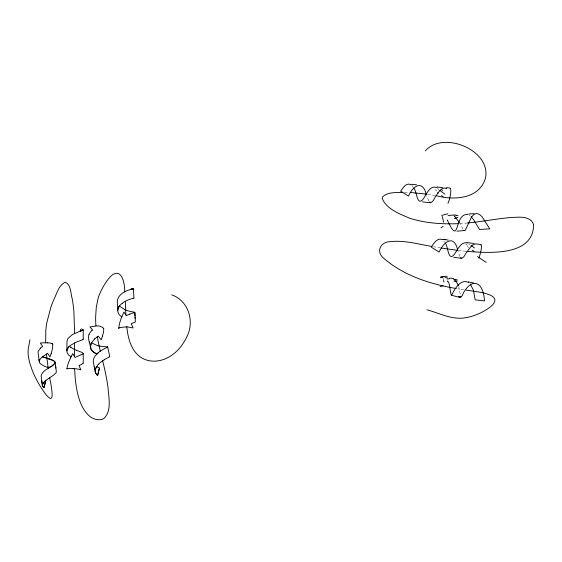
<?xml version="1.0" encoding="UTF-8"?>
<svg xmlns="http://www.w3.org/2000/svg" width="562" height="562" viewBox="0 0 562 562"><rect width="100%" height="100%" fill="white"/><g stroke="black" fill="none" stroke-linecap="round" stroke-linejoin="round"><path stroke-width="0.42" stroke-dasharray="2.81 2.11" d="M467.57 223.009L460.011 223.585M404.422 192.323L409.459 192.492M466.074 251.277L458.725 250.497M427.64 194.333L435.107 195.485M463.657 289.704L457.939 288.798M440.706 247.947L433.611 246.732M469.122 214.958L470.043 215.597M467.141 246.528L468.56 247.456M468.729 243.782L469.094 244.168M437.447 188.193L438.353 189.246M411.855 185.516L412.929 186.844M443.79 241.056L444.647 242.264M462.983 228.938L460.208 223.852M428.722 200.901L426.783 195.836M459.864 256.462L458.086 251.369M458.74 286.578L460.418 294.98M469.115 244.07A10.256 5.297 80.7 0 1 469.411 244.407M465.989 242.651A39.509 24.363 -37.6 0 1 470.324 241.885M465.743 244.252A33.994 20.689 37.7 0 1 467.626 245.39M438.381 189.134A10.256 4.805 76 0 1 438.662 189.52M435.318 187.652A39.509 20.934 -33.4 0 1 439.863 186.486M435.023 189.598A33.994 16.881 35 0 1 436.941 190.806"/><path stroke-width="0.84" d="M55.104 362.413L55.097 362.455A1.314 1.257 -7.3 0 0 55.09 362.286L54.999 361.935M74.402 356.519L74.528 342.961M74.627 333.343L73.868 311.327A170.103 162.671 -7.3 0 0 72.301 299.117C70.552 293.694 71.269 284.73 65.248 282.173C58.567 285.348 56.762 294.003 53.573 300.115A147.37 140.929 -7.3 0 0 50.573 308.25L46.786 322.855A85.874 82.122 -7.3 0 0 45.817 330.681L45.677 342.785M71.388 356.168C69.829 357.411 66.646 353.034 66.864 350.814L67.004 341.015L68.03 338.352L72.456 334.509L80.148 331.151M66.864 350.814A4.925 4.707 -7.3 0 1 66.92 350.245C67.328 348.517 69.14 344.787 70.896 347.316M66.92 350.245L68.69 346.965A13.088 12.519 -7.3 0 1 70.489 345.377L75.406 342.546A43.576 41.672 -7.3 0 1 76.565 342.04L81.687 340.087A13.418 12.828 -7.3 0 0 82.41 339.785L82.452 339.764M83.225 363.157L81.448 364.513A27.461 26.259 -7.3 0 1 80.78 364.822L79.488 365.377M29.919 339.75L28.191 349.276A40.836 39.052 -7.3 0 0 28.388 356.491L29.547 362.357L32.378 370.751A101.202 96.783 -7.3 0 0 34.408 375.444L36.663 379.975A116.06 110.988 -7.3 0 0 40.759 387.056C55.87 410.745 52.533 392.107 49.674 377.819M96.812 366.649L97.486 367.056A15.841 15.146 -7.3 0 0 99.453 368.012L97.605 375.514L95.919 373.554A6.119 5.852 -7.3 0 1 95.294 371.967L94.268 366.888M99.453 368.012L97.605 375.514L95.919 373.554M51.247 353.386L49.997 356.891L47.58 353.322L43.4 356.146A25.803 24.679 -7.3 0 0 42.241 357.06C40.324 358.465 37.991 361.492 40.246 363.635C43.19 365.602 47.763 368.939 50.994 366.55M45.803 380.523L44.019 387.583L43.19 386.909L44.019 387.583L45.803 380.523L43.105 383.129L44.384 381.724A27.095 25.908 -7.3 0 1 46.779 379.814L53.699 375.051L56.003 372.81L56.348 371.658L55.561 365.785M102.502 336.118L101.209 339.764L98.287 336.195A26.611 25.445 -7.3 0 0 94.704 338.851M89.049 334.46L89.316 333.877A14.689 14.05 -7.3 0 1 92.077 330.259M70.601 357.741L72.793 353.603L74.908 357.432L81.293 354.734M83.176 329.929L82.445 330.351L82.923 330.133M98.202 364.576L95.652 368.433L95.322 372.086M125.003 309.739L119.383 306.051L117.901 308.959L117.837 311.917L119.123 314.587L121.673 316.989L123.935 312.058L126.345 315.682A34.591 33.074 -7.3 0 1 129.899 314.06M96.573 366.656L95.442 369.065L95.224 371.545M118.947 306.676L117.788 309.479A6.8 6.505 -7.3 0 0 117.683 310.66L117.275 301.443C117.985 293.793 126.619 290.097 133.342 288.91L133.96 298.134M92.056 330.238L92.484 329.831L89.906 326.986L97.05 325.848L100.212 326.29L102.614 327.414A3.316 3.168 -7.3 0 1 103.331 328.18A2.536 2.424 -7.3 0 1 103.527 328.552M40.464 348.138L38.209 351.355A3.288 3.14 -7.3 0 0 38.111 352.543L39.235 361.211M94.711 338.858L91.17 343.263L90.384 347.583M425.392 150.841C443.2 130.194 491.666 150.293 485.42 178.358C479.042 199.299 453.653 200.486 435.936 195.618M42.241 357.067L42.663 356.715L48.199 358.697M107.546 347.049A1.468 1.405 -7.3 0 1 107.244 347.211L103.211 349.339A34.156 32.659 -7.3 0 0 98.357 352.62C95.659 354.966 92.646 358.212 93.306 362.09L94.88 369.922M122.172 303.304L124.364 301.815A29.835 28.529 -7.3 0 1 131.346 298.822L133.833 298.183M51.135 366.459C52.456 366.15 55.308 362.792 54.992 362.954C51.549 368.293 42.55 369.248 41.131 375.922L42.375 385.497L43.218 386.937L42.333 385.167L43.133 383.087L42.34 385.244L41.728 380.565M109.302 356.856L109.211 356.919A10.854 10.376 -7.3 0 1 109 357.039L104.209 359.771M134.725 312.381L134.74 312.374A1.721 1.644 -7.3 0 1 134.487 312.486L129.892 314.06M447.745 281.492C450.633 282.187 449.93 300.164 452.572 293.357C455.487 287.779 461.121 278.766 468.49 282.405M79.375 365.426L79.031 365.567A64.525 61.701 -7.3 0 1 80.752 369.831M81.539 330.681L82.417 330.365L81.237 330.786M81.441 330.716L80.935 330.892M81.139 330.821L80.324 331.095M80.45 331.053C79.635 330.372 81.202 327.983 82.832 329.487M130.827 289.409L131.332 289.282M451.328 295.324C458.416 296.441 461.198 299.918 463.46 292.781C465.617 289.205 468.237 285.538 472.164 283.796C481.634 281.028 484.093 294.081 484.528 300.902L475.178 299.848L473.387 290.175L470.282 284M131.466 289.247L133.011 288.952M133.194 288.924L133.194 288.924A9.933 9.505 -7.3 0 1 132.744 288.931L132.365 288.924A19.003 18.174 -7.3 0 1 130.995 288.84M448.069 215.717L450.05 215.358A34.219 32.645 71.9 0 1 454.061 215.113M133.096 288.938L133.117 288.931A10.741 10.271 -7.3 0 1 132.85 288.931L132.744 288.931M467.57 223.009C481.571 221.681 495.396 218.969 509.397 217.642C517.37 217.361 530.163 214.965 533.605 224.589C533.563 256.623 488.455 252.998 466.896 251.362M471.181 216.63L473.921 220.185L479.505 229.472L489.776 228.846L482.02 216.665L479.295 214.27L476.499 213.49L473.808 214.515L471.413 217.157L465.266 230.434L457.032 231.193M468.736 214.01L474.223 213.651M447.183 278.956L449.27 278.892M459.175 223.627C442.61 224.329 425.694 223.318 409.81 218.267C399.659 213.953 386.754 209.282 382.195 198.498L382.582 196.946C387.675 191.74 396.077 192.787 402.778 192.316M429.431 202.095C432.838 204.231 434.37 197.283 436.295 195.513C438.564 192.345 441.451 186.788 446.151 188.186M454.054 215.035L456.07 215.063M460.531 257.656C463.517 259.813 465.181 253.68 466.889 252.064C469.361 248.769 471.968 243.536 476.766 243.88A10.256 6.02 -86 0 1 477.096 243.992A39.509 31.725 89.1 0 1 480.77 244.793M47.538 342.827L45.009 342.785A57.717 55.195 -7.3 0 0 40.331 343.024L42.6 346.396L42.171 346.712A22.066 21.103 -7.3 0 0 40.457 348.131M72.905 368.489L73.418 368.517M411.152 192.562L426.094 194.101M411.124 184.259L416.625 184.828M437.124 187.034L442.624 187.624M430.513 202.777L422.526 201.898M457.918 250.399L441.521 248.081M453.429 279.145L455.48 279.462M442.744 239.335L445.441 239.679M443.551 239.433L448.223 240.044M461.571 258.337L453.646 257.27M468.631 242.777L474.117 243.515M466.095 290.076C474.447 291.657 508.259 293.533 489.059 307.906C481.536 313.203 472.754 316.842 463.601 318.022C450.808 319.469 439.013 313.02 426.994 309.824M456.309 288.531C430.295 284.203 403.558 275.64 383.467 258.007C375.465 251.298 380.945 241.604 390.442 241.66C404.499 240.016 418.325 244.252 432.08 246.465M134.283 312.121L131.592 311.671A32.975 31.535 -7.3 0 1 124.989 309.774M473.464 282.883L468.237 281.906M444.914 277.452L447.577 277.972M460.861 297.143L458.62 296.666L460.735 297.003L460.594 296.413M467.949 214.41C453.59 213.328 460.208 247.631 447.556 220.564M48.002 358.633L48.782 358.879M48.585 358.816L49.821 359.209M47.805 358.57L42.663 356.715M48.971 358.942L53.102 360.432L54.886 361.724L53.285 360.516L49.892 359.237M464.556 230.659L463.868 230.181M51.578 343.389L51.887 343.501A2.817 2.698 -7.3 0 1 52.182 343.649M76.678 350.365L81.623 352.283A16.221 15.511 -7.3 0 1 81.968 352.43L83.218 353.386L83.225 363.101M171.768 294.867C188.937 300.86 195.028 322.476 186.359 337.685A49.449 47.285 -7.3 0 1 182.137 344.829C174.424 356.175 159.629 364.59 145.853 359.813A22.592 21.609 -7.3 0 1 140.837 357.327C130.932 350.555 128.024 338.071 126.766 326.803M410.703 184.575C406.186 182.292 402.757 188.137 400.643 191.164L408.518 196.096C413.042 185.53 422.715 179.587 426.298 194.487M467.767 243.023C460.292 240.845 457.327 251.291 453.253 255.668C447.717 260.22 448.188 245.453 445.125 243.093M436.484 187.406C428.925 185.067 426.165 195.927 422.146 200.353C416.646 204.947 416.744 190.181 413.604 187.905M442.294 239.658C437.278 237.108 433.597 243.852 431.194 247.104L439.062 252.057C444.015 241.365 454.293 234.08 457.756 250.35M437.538 192.794L438.079 193.166M441.5 195.576L443.179 196.791M472.298 250.118L473.97 251.376M454.876 216.714L459.498 222.601M458.367 285.552L456.787 282.433L454.707 280.094A10.256 7.25 85.3 0 0 454.321 279.862M102.649 360.804C104.904 369.782 106.864 378.858 108.066 388.047C108.635 397.854 111.887 410.358 104.216 418.219A8.008 7.657 -7.3 0 1 101.687 419.512C88.908 421.774 81.314 407.211 78.518 396.891C75.919 387.696 75.006 378.135 74.62 368.616M100.247 351.215L97.24 336.877M107.651 346.916L109.759 356.399M107.546 346.824A1.005 0.962 -7.3 0 0 107.223 346.81A6.498 6.217 -7.3 0 0 106.949 346.754L103.703 346.592A33.938 32.456 -7.3 0 1 97.345 345.581L91.423 342.785L90.313 346.332L90.644 348.58L91.88 350.681L94.002 352.493L96.903 353.969L93.418 352.093L91.304 349.908L89.239 341.935M89.365 342.567L88.55 338.528A7.418 7.095 -7.3 0 1 89.084 334.481M90.419 347.773L90.349 347.316M48.199 368.384L46.463 354.039M55.09 362.286L55.877 368.124M39.01 359.476L39.312 361.795M124.722 291.854C124.567 274.404 116.798 264.611 105.157 283.641A63.366 60.598 -7.3 0 0 102.755 287.54L100.078 292.914A52.399 50.109 -7.3 0 0 98.069 298.513L96.285 307.238L95.652 316.771A117.929 112.779 -7.3 0 0 95.933 325.848M135.028 315.921L134.81 312.31L135.372 321.998L131.122 323.67A62.775 60.029 -7.3 0 1 133.173 327.983L126.949 326.81L120.493 327.463A7.685 7.355 -7.3 0 0 119.727 327.737M135.098 317.123L135.175 318.331M125.902 315.008L125.319 301.274M83.204 329.859L83.211 339.146M471.012 245.404A34.219 14.394 35.8 0 1 474.518 247.954M486.186 262.313A33.903 3.611 36.4 0 1 477.538 256.623M480.833 244.435A8.29 1.609 -75.8 0 1 481.248 249.205A8.29 1.609 -75.8 0 1 478.782 258.049M439.941 190.546A34.219 10.06 34.3 0 1 444.886 194.129M442.758 190.427A33.903 0.941 36.2 0 1 441.943 189.83M450.281 188.495A8.29 1.686 -77.7 0 1 450.443 194.719A8.29 1.686 -77.7 0 1 447.914 203.303M446.516 187.771A39.509 32.02 -79.2 0 1 450.324 188.151M446.144 188.228A10.256 5.831 87.8 0 1 446.46 188.396M453.963 281.351A39.509 24.468 -56.9 0 1 457.131 281.042M455.466 279.546A33.994 33.495 68.3 0 1 457.489 280.002M449.291 278.169A34.219 33.558 -37.5 0 1 453.527 278.478M440.348 277.122A33.903 29.835 -12.1 0 1 447.204 276.223M440.819 277.909A8.29 2.389 -84.6 0 1 443.172 278.106M443.594 279.714A8.29 2.389 -84.6 0 1 443.818 282.012M440.074 286.739A39.509 8.086 -24.5 0 1 443.039 285.707M447.521 280.937A10.256 6.006 74.8 0 1 447.802 281.414M454.503 216.525A10.256 5.557 66.8 0 1 454.869 216.813M454.525 218.674A39.509 24.96 -55.1 0 1 457.889 217.262M456.084 215.506A33.994 30.889 42.2 0 1 458.072 215.689M441.655 215.513A33.903 31.233 -53.7 0 1 447.921 213.855M442.132 216.447A8.29 1.019 82.1 0 1 443.523 222.187M440.994 227.758A39.509 3.801 -33 0 1 443.095 226.444M447.261 219.995A10.256 3.913 59.8 0 1 447.605 220.459M98.153 364.527A30.798 29.456 -7.3 0 1 104.237 359.821M109.752 356.505A1.37 1.314 -7.3 0 1 109.288 356.814M118.694 328.292A44.37 42.431 -7.3 0 1 121.961 316.448M118.758 328.285A3.386 3.239 -7.3 0 1 119.734 327.751M52.765 344.028A28.711 27.454 -7.3 0 1 51.149 353.358M52.175 343.656A1.18 1.131 -7.3 0 1 52.624 344.021M47.538 342.89A17.52 16.755 -7.3 0 1 51.592 343.326M76.699 350.323A31.142 29.779 -7.3 0 1 70.861 347.365M83.267 353.66A4.615 4.412 -7.3 0 1 81.251 354.538M66.85 368.855A42.972 41.089 -7.3 0 1 70.664 357.776M66.934 368.855A5.367 5.135 -7.3 0 1 68.002 368.644A26.59 25.431 -7.3 0 1 72.898 368.532M73.418 368.651A25.409 24.299 -7.3 0 1 80.773 369.768M96.903 353.969A23.716 22.677 -7.3 0 1 98.378 352.641M103.731 328.545A20.815 19.909 -7.3 0 1 102.368 336.069M118.919 306.655A13.931 13.319 -7.3 0 1 122.193 303.339M83.288 339.216A1.777 1.7 -7.3 0 1 82.431 339.687"/></g></svg>
